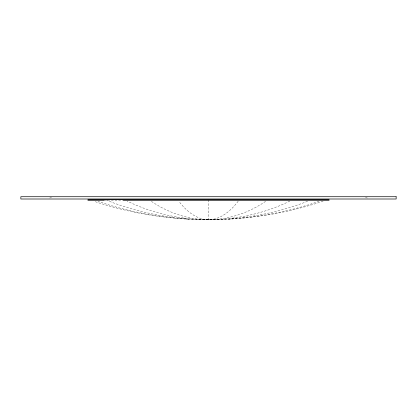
<?xml version="1.0" encoding="UTF-8"?>
<svg xmlns="http://www.w3.org/2000/svg" width="417" height="417" viewBox="0 0 417 417"><rect width="100%" height="100%" fill="white"/><g stroke="black" fill="none" stroke-linecap="round" stroke-linejoin="round"><path stroke-width="0.31" stroke-dasharray="2.08 1.56" d="M238.185 201.202C231.039 210.621 220.932 219.509 208.5 219.78C169.651 219.571 130.735 213.697 93.898 201.234M265.598 201.364C248.845 212.785 228.855 219.655 208.5 219.78C173.644 219.623 138.804 213.118 106.418 200.181M289.82 201.103C239.295 225.811 177.705 225.811 127.18 201.103M307.6 201.286C276.101 213.598 242.282 219.582 208.5 219.78C188.145 219.655 168.155 212.785 151.402 201.364M319.01 201.296C289.857 211.528 259.218 217.205 228.422 219.201M323.102 201.234C286.265 213.697 247.349 219.571 208.5 219.78C196.068 219.509 185.961 210.621 178.815 201.202M49.696 198.007L51.52 197.58M104.031 200.368L122.562 200.368M188.578 219.201C157.782 217.205 127.143 211.528 97.99 201.296M365.48 197.58L367.304 198.007M208.5 199.915L208.5 219.78"/><path stroke-width="0.63" d="M87.867 199.295L329.133 199.295M87.867 200.368L104.031 200.368M123.203 200.368L329.133 200.368M396.15 196.725L20.85 196.725L20.85 199.003L396.15 199.003L396.15 196.725"/></g></svg>
